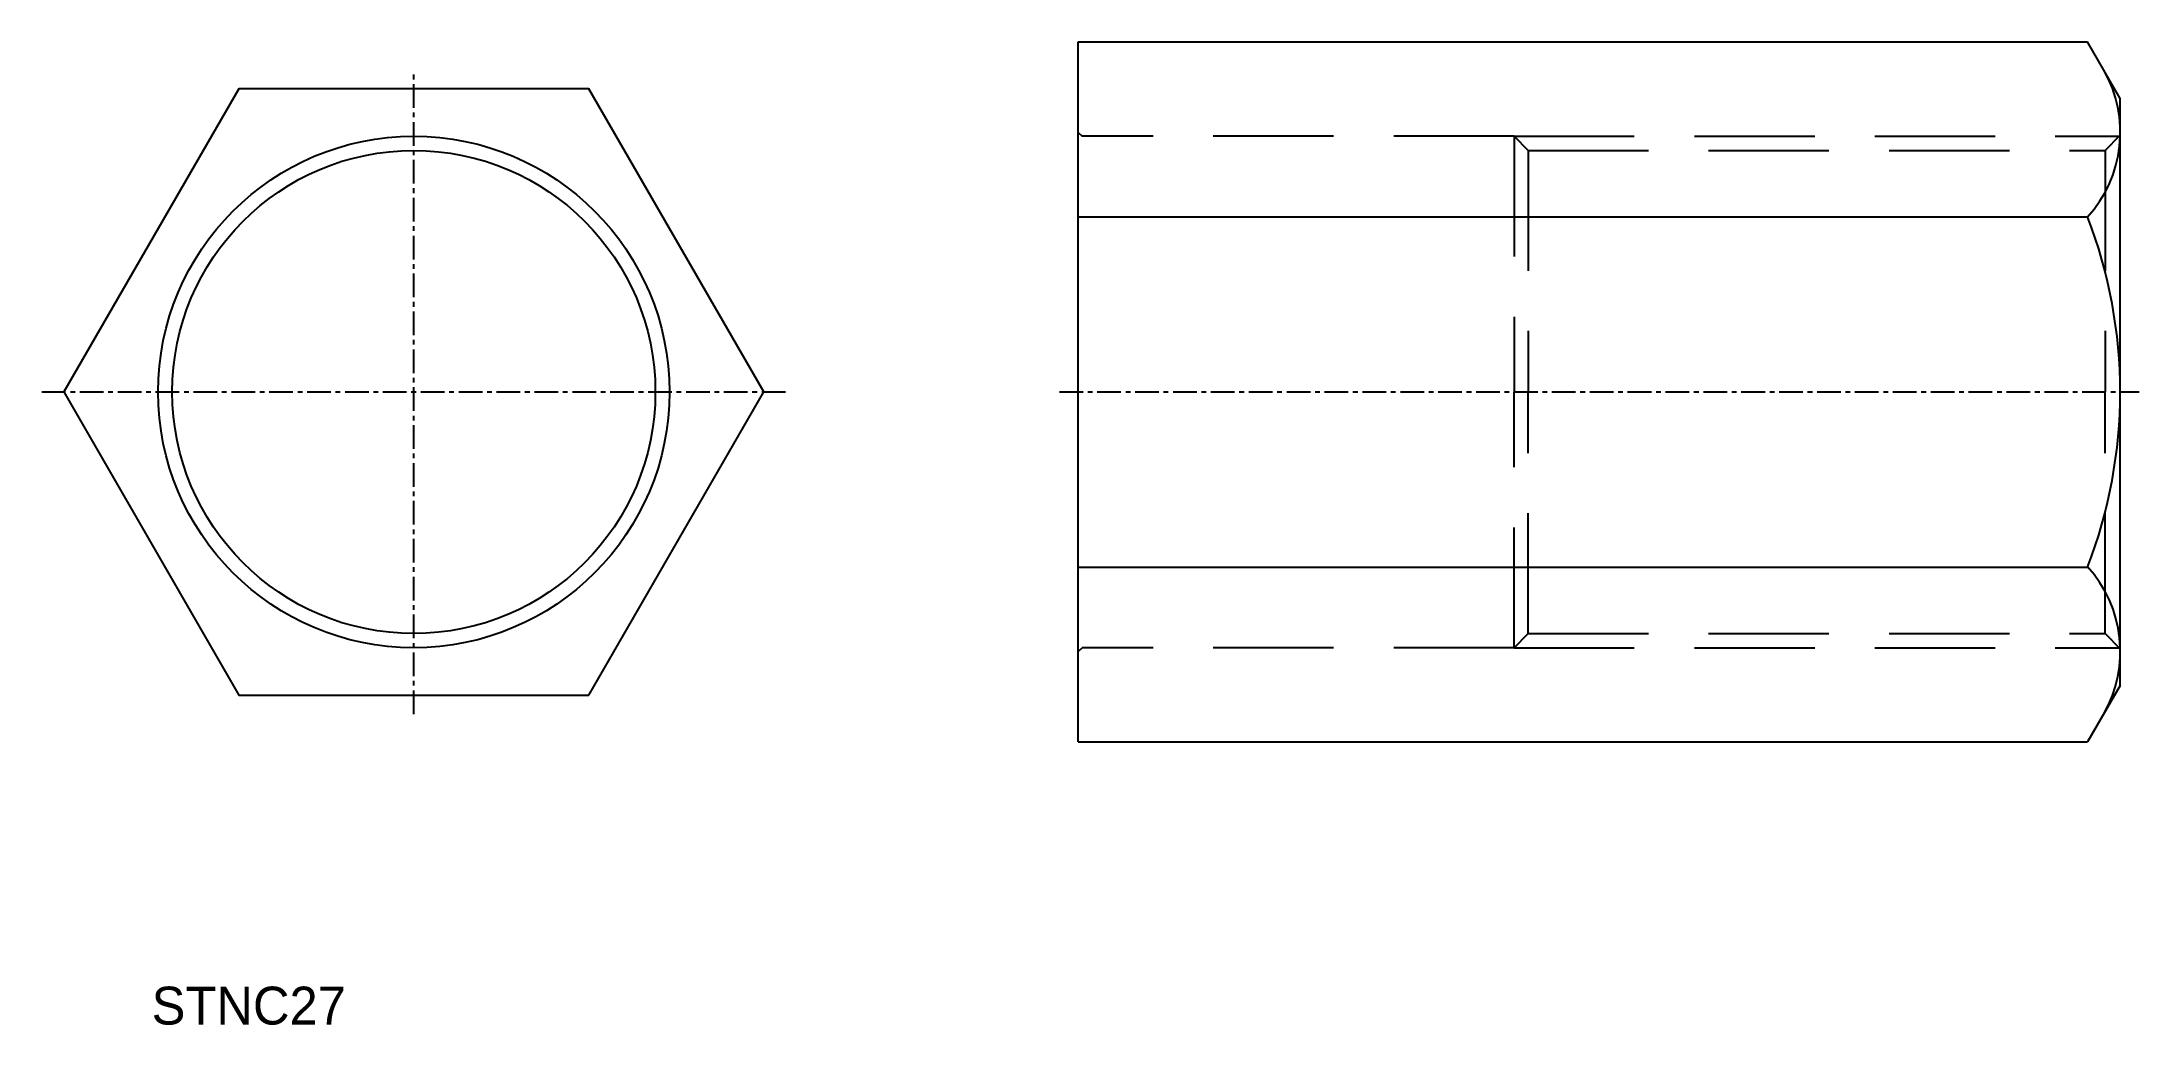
# Model space of a CAD drawing. Extents: x -30 to 81, y 1 to 53.
import ezdxf

# ---------------------------------------------------------------- set-up
doc = ezdxf.new("R2010")
doc.units = 0
doc.linetypes.add('CENTER', pattern=[2, 1.25, -0.25, 0.25, -0.25])
doc.linetypes.add('HIDDEN', pattern=[9.525, 6.35, -3.175])
doc.layers.get('0').update_dxf_attribs({"linetype": 'CONTINUOUS'})
doc.layers.add('18-1-HID', color=4, linetype='HIDDEN')
doc.layers.add('CENTER', color=1, linetype='CENTER')

msp = doc.modelspace()

# ---------------------------------------------------------------- linework, layer by layer
at = {"color": 7, "linetype": 'CONTINUOUS'}
for p, q in [((24.83, 16.08), (24.83, 53.03)), ((24.83, 53.03), (78.11, 53.03)), ((79.83, 50.05), (78.11, 53.03)), ((79.83, 19.05), (79.83, 50.05)), ((24.83, 43.79), (78.11, 43.79)), ((24.83, 25.31), (78.11, 25.31)), ((79.83, 19.05), (78.11, 16.08)), ((24.83, 16.08), (78.11, 16.08))]:
    msp.add_line(p, q, dxfattribs=at)
msp.add_lwpolyline([(-1.01, 18.55), (8.23, 34.55), (-1.01, 50.55), (-19.49, 50.55), (-28.72, 34.55), (-19.49, 18.55)], close=True, dxfattribs=at)
for radius in [13.5, 12.75]:
    msp.add_circle((-10.25, 34.55), radius, dxfattribs=at)
for centre, radius, start, end in [((73.2, 48.26), 6.64, 317.7195, 29.6328), ((54.13, 34.55), 25.7, 338.9323, 21.0677), ((73.2, 20.85), 6.64, 330.3672, 42.2805)]:
    msp.add_arc(centre, radius, start, end, dxfattribs=at)
at = {"layer": '18-1-HID', "color": 4, "linetype": 'HIDDEN'}
for p, q in [((24.83, 48.25), (25.03, 48.05)), ((47.83, 48.05), (25.03, 48.05)), ((47.83, 48.05), (79.78, 48.05)), ((47.83, 48.05), (48.58, 47.3)), ((47.83, 48.05), (47.83, 34.55)), ((79.03, 47.3), (79.83, 48.1)), ((48.58, 47.3), (79.03, 47.3)), ((48.58, 47.3), (48.58, 34.55)), ((79.03, 47.3), (79.03, 34.55)), ((47.83, 21.05), (47.83, 34.55)), ((48.58, 21.8), (48.58, 34.55)), ((79.03, 21.8), (79.03, 34.55)), ((24.83, 20.85), (25.03, 21.05)), ((47.83, 21.05), (25.03, 21.05)), ((47.83, 21.05), (48.58, 21.8)), ((47.83, 21.05), (79.78, 21.05)), ((48.58, 21.8), (79.03, 21.8)), ((79.03, 21.8), (79.83, 21))]:
    msp.add_line(p, q, dxfattribs=at)
at = {"layer": 'CENTER', "color": 1, "linetype": 'CENTER'}
for p, q in [((-10.25, 17.55), (-10.25, 51.55)), ((-29.88, 34.55), (9.38, 34.55)), ((23.83, 34.55), (80.83, 34.55))]:
    msp.add_line(p, q, dxfattribs=at)

# ---------------------------------------------------------------- texts
at = {"color": 7, "linetype": 'CONTINUOUS'}
msp.add_text('STNC27', height=2, dxfattribs=at).set_placement((-24.09, 1.16))

doc.saveas('drawing.dxf')
